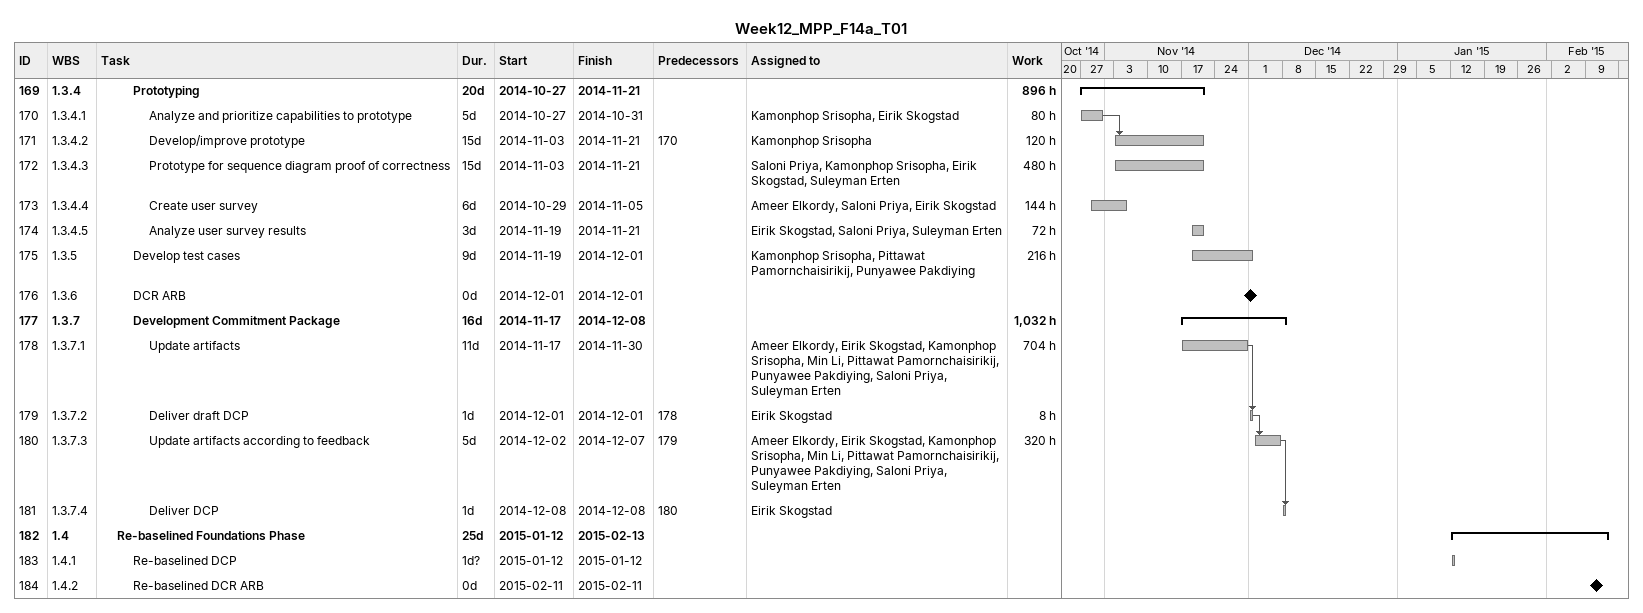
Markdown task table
Week12_MPP_F14a_T01

| ID | WBS | Task | Duration | Start | Finish | Predecessors | Resources | Work (h) |
|---|---|---|---|---|---|---|---|---|
| 169 | 1.3.4 | **Prototyping** | 20d | 2014-10-27 | 2014-11-21 |  |  | 896 |
| 170 | 1.3.4.1 | Analyze and prioritize capabilities to prototype | 5d | 2014-10-27 | 2014-10-31 |  | Kamonphop Srisopha, Eirik Skogstad | 80 |
| 171 | 1.3.4.2 | Develop/improve prototype | 15d | 2014-11-03 | 2014-11-21 | 170 | Kamonphop Srisopha | 120 |
| 172 | 1.3.4.3 | Prototype for sequence diagram proof of correctness | 15d | 2014-11-03 | 2014-11-21 |  | Saloni Priya, Kamonphop Srisopha, Eirik Skogstad, Suleyman Erten | 480 |
| 173 | 1.3.4.4 | Create user survey | 6d | 2014-10-29 | 2014-11-05 |  | Ameer Elkordy, Saloni Priya, Eirik Skogstad | 144 |
| 174 | 1.3.4.5 | Analyze user survey results | 3d | 2014-11-19 | 2014-11-21 |  | Eirik Skogstad, Saloni Priya, Suleyman Erten | 72 |
| 175 | 1.3.5 | Develop test cases | 9d | 2014-11-19 | 2014-12-01 |  | Kamonphop Srisopha, Pittawat Pamornchaisirikij, Punyawee Pakdiying | 216 |
| 176 | 1.3.6 | DCR ARB | 0d | 2014-12-01 | 2014-12-01 |  |  |  |
| 177 | 1.3.7 | **Development Commitment Package** | 16d | 2014-11-17 | 2014-12-08 |  |  | 1032 |
| 178 | 1.3.7.1 | Update artifacts | 11d | 2014-11-17 | 2014-11-30 |  | Ameer Elkordy, Eirik Skogstad, Kamonphop Srisopha, Min Li, Pittawat Pamornchaisirikij, Punyawee Pakdiying, Saloni Priya, Suleyman Erten | 704 |
| 179 | 1.3.7.2 | Deliver draft DCP | 1d | 2014-12-01 | 2014-12-01 | 178 | Eirik Skogstad | 8 |
| 180 | 1.3.7.3 | Update artifacts according to feedback | 5d | 2014-12-02 | 2014-12-07 | 179 | Ameer Elkordy, Eirik Skogstad, Kamonphop Srisopha, Min Li, Pittawat Pamornchaisirikij, Punyawee Pakdiying, Saloni Priya, Suleyman Erten | 320 |
| 181 | 1.3.7.4 | Deliver DCP | 1d | 2014-12-08 | 2014-12-08 | 180 | Eirik Skogstad |  |
| 182 | 1.4 | **Re-baselined Foundations Phase** | 25d | 2015-01-12 | 2015-02-13 |  |  |  |
| 183 | 1.4.1 | Re-baselined DCP | 1d? | 2015-01-12 | 2015-01-12 |  |  |  |
| 184 | 1.4.2 | Re-baselined DCR ARB | 0d | 2015-02-11 | 2015-02-11 |  |  |  |
